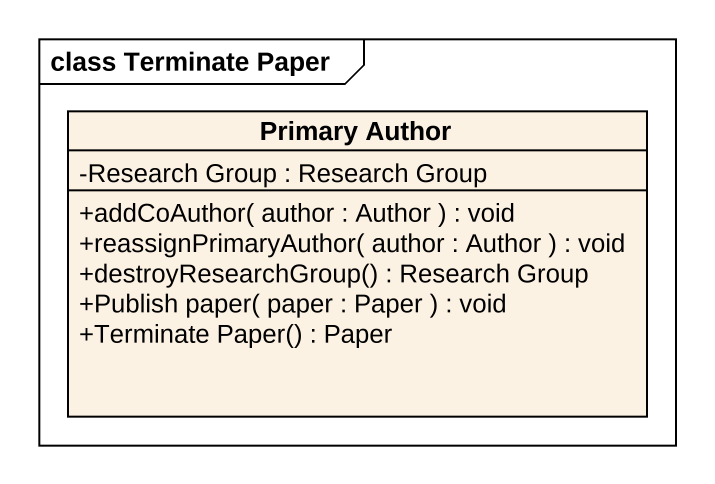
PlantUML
@startuml
mainframe class Terminate Paper
hide circle
hide empty members
skinparam classAttributeIconSize 0
class "Primary Author" as Primary_Author {
  -Research Group : Research Group
  +addCoAuthor( author : Author ) : void
  +reassignPrimaryAuthor( author : Author ) : void
  +destroyResearchGroup() : Research Group
  +Publish paper( paper : Paper ) : void
  +Terminate Paper() : Paper
}
@enduml
